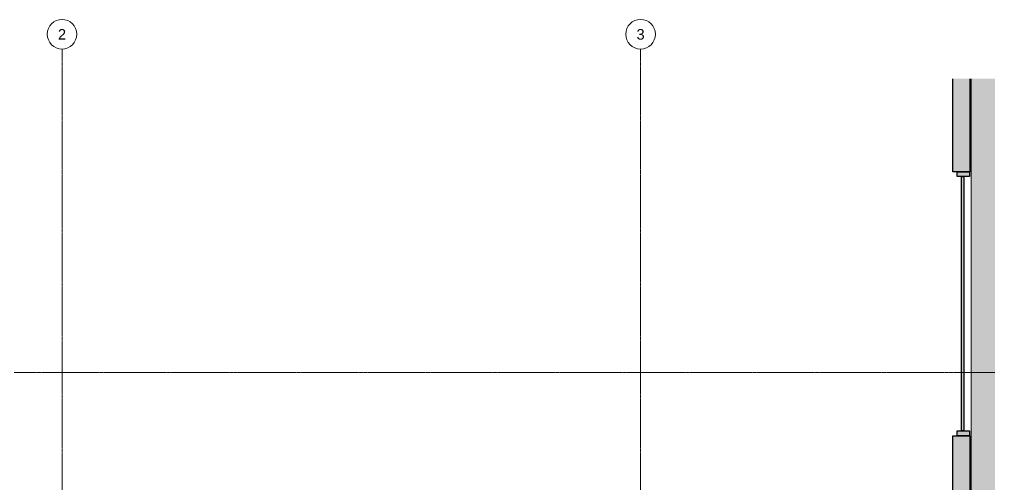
# Model space of a CAD drawing. Header units: inches. Extents: x 2810 to 3942, y 240 to 1078.
# Drawn here: x 3114.3 to 3507.2, y 889.3 to 1077.7 of the extents above; entities that cross this region are included whole.
import ezdxf

# ---------------------------------------------------------------- set-up
doc = ezdxf.new("R2010")
doc.units = ezdxf.units.IN
doc.header["$MEASUREMENT"] = 0
doc.linetypes.add('Grid Line 1_2_', pattern=[0.875, 0.5, -0.125, 0.125, -0.125])
for name, color, linetype, lineweight in [('A-DETL-GENF', 92, 'Continuous', 9), ('A-DETL-THIN', 151, 'Continuous', 9), ('A-GLAZ-CURT', 52, 'Continuous', 18), ('A-GLAZ-CWMG', 51, 'Continuous', 18), ('A-WALL', 113, 'Continuous', 18), ('A-WALL-PATT', 111, 'Continuous', 18), ('S-GRID', 1, 'Continuous', 9), ('S-GRID-IDEN', 1, 'Continuous', 9)]:
    doc.layers.add(name, color=color, linetype=linetype, lineweight=lineweight)
doc.styles.add('Swis721 Lt BT', font='swissl.ttf', dxfattribs={"height": 4.257319})

# ---------------------------------------------------------------- blocks, each defined once
blk = doc.blocks.new('System Panel - Glazed-4466132-FIRST FLOOR RCP')
at = {"layer": 'A-GLAZ-CURT'}
blk.add_hatch(color=250, dxfattribs=at).paths.add_polyline_path([(51.5, -0.75), (-51.5, -0.75), (-51.5, -1.75), (51.5, -1.75)], flags=0)
at = {"layer": 'A-GLAZ-CURT', "color": 8, "lineweight": 30}
for p, q in [((-51.5, -1.75), (-51.5, -0.75)), ((-51.5, -0.75), (51.5, -0.75)), ((51.5, -1.75), (-51.5, -1.75)), ((51.5, -0.75), (51.5, -1.75))]:
    blk.add_line(p, q, dxfattribs=at)
blk = doc.blocks.new('Rectangular Mullion - 2 x 5_ rectangular-4380177-FIRST FLOOR RCP')
at = {"layer": 'A-GLAZ-CWMG'}
blk.add_hatch(color=250, dxfattribs=at).paths.add_polyline_path([(-2, 3.5), (-2, -1.5), (0, -1.5), (0, 3.5)], flags=0)
at = {"layer": 'A-GLAZ-CWMG', "color": 8, "lineweight": 30}
for p, q in [((-2, 3.5), (0, 3.5)), ((-2, -1.5), (-2, 3.5)), ((0, 3.5), (0, -1.5)), ((0, -1.5), (-2, -1.5))]:
    blk.add_line(p, q, dxfattribs=at)
blk = doc.blocks.new('Rectangular Mullion - 2 x 5_ rectangular-4380178-FIRST FLOOR RCP')
at = {"layer": 'A-GLAZ-CWMG'}
blk.add_hatch(color=250, dxfattribs=at).paths.add_polyline_path([(0, 0.75), (0, -1.5), (-2, -1.5), (-2, 3.5), (0, 3.5), (0, 1.75)], flags=0)
at = {"layer": 'A-GLAZ-CWMG', "color": 8, "lineweight": 30}
for p, q in [((0, 3.5), (-2, 3.5)), ((-2, 3.5), (-2, -1.5)), ((0, -1.5), (0, 3.5)), ((-2, -1.5), (0, -1.5))]:
    blk.add_line(p, q, dxfattribs=at)
blk = doc.blocks.new('Grid - Grid Head - Circle-50561-FIRST FLOOR RCP')
at = {"layer": 'S-GRID-IDEN'}
blk.add_circle((0, 0), 0.125, dxfattribs=at)

msp = doc.modelspace()

# ---------------------------------------------------------------- hatches: boundary and pattern name
at = {"layer": 'A-DETL-GENF'}
h = msp.add_hatch(color=9, dxfattribs=at)
h.paths.add_polyline_path([(3738.23, 710.29), (3746.47, 710.29), (3746.47, 791.6), (3712.29, 791.6), (3712.29, 710.29), (3720.98, 710.29)], flags=0)
h.paths.add_polyline_path([(3688.72, 710.29), (3707.66, 710.29), (3707.66, 796.23), (3746.47, 796.23), (3746.47, 823.79), (3745.72, 823.79), (3745.72, 857.19), (3722.21, 833.68), (3720.98, 834.92), (3745.72, 859.66), (3745.72, 860.54), (3746.47, 860.54), (3746.47, 868.85), (3608.85, 868.85), (3608.85, 854.41), (3590.85, 854.41), (3590.85, 868.85), (3478.35, 868.85), (3478.35, 828.04), (3448.35, 828.04), (3448.35, 710.29), (3589.6, 710.29), (3589.6, 711.04), (3623, 711.04), (3599.49, 734.55), (3600.73, 735.79), (3625.47, 711.04), (3626.35, 711.04), (3626.35, 710.29)], flags=0)
h.paths.add_polyline_path([(3688.22, 873.48), (3746.47, 873.48), (3746.47, 882.1), (3688.22, 882.1), (3688.22, 874.66)], flags=0)
h.paths.add_polyline_path([(3607.72, 873.48), (3681.22, 873.48), (3681.22, 887.29), (3680.47, 887.29), (3680.47, 888.16), (3655.73, 912.91), (3656.96, 914.15), (3680.47, 890.64), (3680.47, 924.04), (3681.22, 924.04), (3681.22, 926.66), (3681.72, 926.66), (3681.71, 931.16), (3607.72, 931.16), (3607.72, 926.66), (3589.72, 926.66), (3589.72, 931.16), (3589.22, 931.16), (3589.22, 1053.64), (3499.72, 1053.64), (3499.72, 874.66), (3478.35, 874.66), (3478.35, 873.48), (3596.22, 873.48)], flags=0)
h.paths.add_polyline_path([(3688.72, 886.73), (3753.72, 886.73), (3753.72, 888.66), (3688.97, 888.66), (3688.97, 887.29), (3688.22, 887.29), (3688.22, 886.73)], flags=0)
h.paths.add_polyline_path([(3688.64, 924.04), (3688.72, 924.04), (3688.72, 926.66), (3688.22, 926.66), (3688.22, 924.04)], flags=0)
h.paths.add_polyline_path([(3700.22, 926.66), (3700.72, 926.66), (3700.72, 1053.64), (3700.22, 1053.64), (3700.22, 931.16), (3699.72, 931.16), (3699.72, 926.66)], flags=0)
h.paths.add_polyline_path([(3607.72, 938.16), (3681.72, 938.16), (3681.72, 938.66), (3693.22, 938.66), (3693.22, 1034.37), (3596.22, 1034.37), (3596.22, 938.66), (3607.72, 938.66)], flags=0)
h.paths.add_polyline_path([(3688.72, 1041.37), (3693.22, 1041.37), (3693.22, 1053.64), (3596.22, 1053.64), (3596.22, 1041.37), (3684.93, 1041.37)], flags=0)
at = {"layer": 'A-WALL-PATT', "lineweight": 9}
h = msp.add_hatch(color=7, dxfattribs=at)
h.paths.add_polyline_path([(3499.22, 884.66), (3499.22, 908.99), (3492.22, 908.99), (3492.22, 884.66), (3497.42, 884.66)], flags=0)
h.paths.add_polyline_path([(3497.42, 1015.99), (3499.22, 1015.99), (3499.22, 1053.64), (3492.22, 1053.64), (3492.22, 1015.99)], flags=0)

# ---------------------------------------------------------------- linework, layer by layer
at = {"layer": 'A-DETL-THIN'}
msp.add_line((3499.72, 1053.64), (3499.72, 874.66), dxfattribs=at)
at = {"layer": 'A-WALL', "color": 8, "lineweight": 30}
for p, q in [((3492.22, 1015.99), (3492.22, 1053.64)), ((3499.22, 1053.64), (3499.22, 1015.99)), ((3499.22, 1015.99), (3492.22, 1015.99)), ((3492.22, 884.66), (3492.22, 908.99)), ((3492.22, 908.99), (3499.22, 908.99)), ((3499.22, 908.99), (3499.22, 874.66))]:
    msp.add_line(p, q, dxfattribs=at)
at = {"layer": 'S-GRID', "linetype": 'Grid Line 1_2_'}
for p, q in [((3131.6, 239.94), (3131.6, 1065.69)), ((3365.85, 239.94), (3365.85, 1065.69)), ((2833.72, 934.66), (3929.19, 934.66))]:
    msp.add_line(p, q, dxfattribs=at)

# ---------------------------------------------------------------- block references
at = {"layer": 'A-GLAZ-CURT', "color": 55, "rotation": 270}
msp.add_blockref('System Panel - Glazed-4466132-FIRST FLOOR RCP', (3497.47, 962.49), dxfattribs=at)
at = {"layer": 'A-GLAZ-CWMG', "color": 55, "rotation": 90}
msp.add_blockref('Rectangular Mullion - 2 x 5_ rectangular-4380177-FIRST FLOOR RCP', (3497.47, 1015.99), dxfattribs=at)
at = {"layer": 'A-GLAZ-CWMG', "color": 55, "extrusion": (0, 0, -1), "rotation": 270}
msp.add_blockref('Rectangular Mullion - 2 x 5_ rectangular-4380178-FIRST FLOOR RCP', (-3497.47, 908.99), dxfattribs=at)
at = {"layer": 'S-GRID-IDEN', "xscale": 47.99999999999997, "yscale": 47.99999999999997, "zscale": 47.99999999999997}
for p in [(3131.6, 1071.69), (3365.85, 1071.69)]:
    msp.add_blockref('Grid - Grid Head - Circle-50561-FIRST FLOOR RCP', p, dxfattribs=at)

# ---------------------------------------------------------------- next in the draw order: texts
at = {"layer": 'S-GRID-IDEN', "char_height": 4.26, "width": 3.78, "attachment_point": 2, "line_spacing_factor": 1.00667, "style": 'Swis721 Lt BT', "bg_fill": 3, "box_fill_scale": 1.25, "bg_fill_color": 0, "bg_fill_transparency": 0}
for s, insert in [('2', (3131.6, 1073.76)), ('3', (3365.85, 1073.76))]:
    msp.add_mtext(s, dxfattribs=dict(at, insert=insert))

doc.saveas('drawing.dxf')
